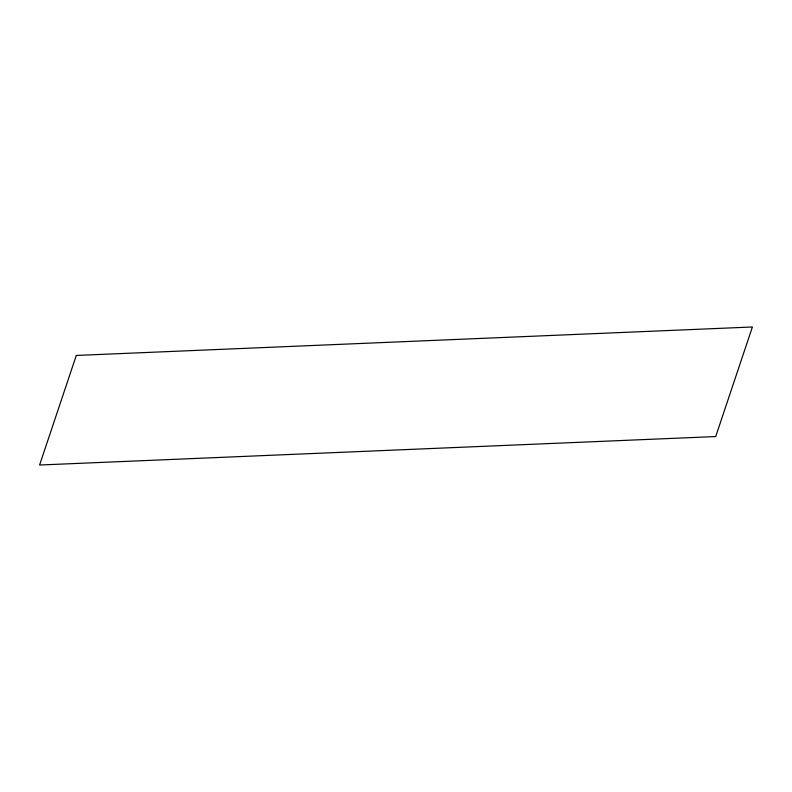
<?xml version="1.0" encoding="UTF-8"?>
<svg xmlns="http://www.w3.org/2000/svg" width="792" height="792" viewBox="0 0 792 792"><rect width="100%" height="100%" fill="white"/><g stroke="black" fill="none" stroke-linecap="round" stroke-linejoin="round"><path stroke-width="1.19" d="M76.289 355.45L39.6 465.013L715.711 436.55L752.4 326.987L76.289 355.45"/></g></svg>
